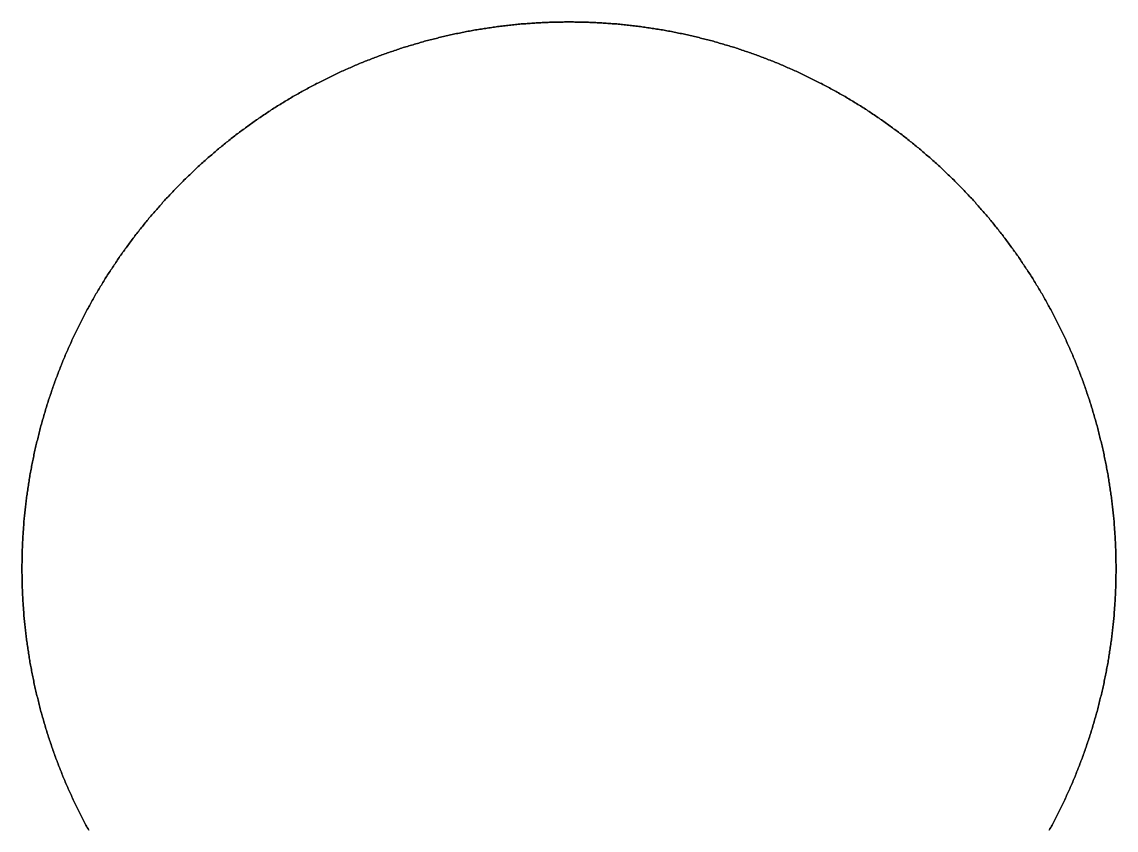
# Model space of a CAD drawing. Header units: millimetres. Extents: x -163 to 163, y 0 to 90.
# Drawn here: x 114.5 to 137.5, y 17 to 34 of the extents above; entities that cross this region are included whole.
import ezdxf

# ---------------------------------------------------------------- set-up
doc = ezdxf.new("R2010")
doc.units = ezdxf.units.MM

msp = doc.modelspace()

# ---------------------------------------------------------------- linework, layer by layer
msp.add_lwpolyline([(137.489, 23.002), (137.487, 23.033), (137.485, 23.064), (137.483, 23.095), (137.481, 23.127), (137.479, 23.158), (137.477, 23.189), (137.475, 23.221), (137.473, 23.252), (137.471, 23.283), (137.469, 23.315), (137.466, 23.346), (137.464, 23.377), (137.462, 23.408), (137.46, 23.44), (137.458, 23.471), (137.456, 23.502), (137.453, 23.533), (137.449, 23.565), (137.446, 23.596), (137.443, 23.627), (137.439, 23.658), (137.436, 23.689), (137.432, 23.72), (137.429, 23.752), (137.426, 23.783), (137.422, 23.814), (137.419, 23.845), (137.415, 23.876), (137.412, 23.908), (137.408, 23.939), (137.405, 23.97), (137.402, 24.001), (137.397, 24.032), (137.392, 24.063), (137.387, 24.094), (137.383, 24.125), (137.378, 24.156), (137.373, 24.187), (137.368, 24.218), (137.363, 24.249), (137.359, 24.28), (137.354, 24.311), (137.349, 24.342), (137.344, 24.373), (137.34, 24.404), (137.335, 24.435), (137.33, 24.466), (137.325, 24.497), (137.319, 24.528), (137.313, 24.558), (137.307, 24.589), (137.301, 24.62), (137.295, 24.651), (137.289, 24.681), (137.282, 24.712), (137.276, 24.743), (137.27, 24.774), (137.264, 24.805), (137.258, 24.835), (137.252, 24.866), (137.246, 24.897), (137.24, 24.928), (137.234, 24.958), (137.227, 24.989), (137.22, 25.02), (137.212, 25.05), (137.205, 25.08), (137.198, 25.111), (137.19, 25.141), (137.183, 25.172), (137.175, 25.202), (137.168, 25.233), (137.16, 25.263), (137.153, 25.294), (137.145, 25.324), (137.138, 25.355), (137.131, 25.385), (137.123, 25.415), (137.116, 25.446), (137.108, 25.476), (137.099, 25.507), (137.091, 25.537), (137.082, 25.567), (137.073, 25.597), (137.064, 25.627), (137.055, 25.657), (137.047, 25.687), (137.038, 25.717), (137.029, 25.747), (137.02, 25.777), (137.012, 25.808), (137.003, 25.838), (136.994, 25.868), (136.985, 25.898), (136.977, 25.928), (136.968, 25.958), (136.958, 25.988), (136.948, 26.018), (136.938, 26.047), (136.927, 26.077), (136.917, 26.107), (136.907, 26.136), (136.897, 26.166), (136.887, 26.196), (136.877, 26.225), (136.867, 26.255), (136.857, 26.285), (136.847, 26.314), (136.837, 26.344), (136.827, 26.374), (136.817, 26.404), (136.806, 26.433), (136.795, 26.462), (136.784, 26.492), (136.772, 26.521), (136.761, 26.55), (136.75, 26.579), (136.738, 26.609), (136.727, 26.638), (136.716, 26.667), (136.704, 26.696), (136.693, 26.725), (136.681, 26.755), (136.67, 26.784), (136.659, 26.813), (136.647, 26.842), (136.636, 26.872), (136.625, 26.901), (136.612, 26.93), (136.599, 26.958), (136.587, 26.987), (136.574, 27.016), (136.561, 27.044), (136.549, 27.073), (136.536, 27.102), (136.524, 27.13), (136.511, 27.159), (136.498, 27.188), (136.486, 27.217), (136.473, 27.245), (136.46, 27.274), (136.448, 27.303), (136.435, 27.331), (136.423, 27.36), (136.409, 27.388), (136.395, 27.416), (136.381, 27.444), (136.367, 27.473), (136.353, 27.501), (136.339, 27.529), (136.325, 27.557), (136.312, 27.585), (136.298, 27.613), (136.284, 27.641), (136.27, 27.669), (136.256, 27.698), (136.242, 27.726), (136.228, 27.754), (136.214, 27.782), (136.201, 27.81), (136.186, 27.838), (136.17, 27.865), (136.155, 27.893), (136.14, 27.92), (136.125, 27.948), (136.11, 27.975), (136.095, 28.003), (136.08, 28.03), (136.065, 28.058), (136.05, 28.085), (136.035, 28.113), (136.02, 28.14), (136.005, 28.168), (135.989, 28.195), (135.974, 28.223), (135.959, 28.25), (135.943, 28.277), (135.927, 28.304), (135.91, 28.33), (135.894, 28.357), (135.878, 28.384), (135.862, 28.411), (135.845, 28.438), (135.829, 28.464), (135.813, 28.491), (135.797, 28.518), (135.78, 28.545), (135.764, 28.572), (135.748, 28.599), (135.732, 28.625), (135.715, 28.652), (135.699, 28.679), (135.682, 28.705), (135.664, 28.731), (135.647, 28.757), (135.629, 28.783), (135.612, 28.809), (135.594, 28.835), (135.577, 28.861), (135.56, 28.888), (135.542, 28.914), (135.525, 28.94), (135.507, 28.966), (135.49, 28.992), (135.473, 29.018), (135.455, 29.044), (135.438, 29.07), (135.42, 29.096), (135.402, 29.121), (135.383, 29.147), (135.365, 29.172), (135.346, 29.197), (135.328, 29.223), (135.309, 29.248), (135.29, 29.273), (135.272, 29.298), (135.253, 29.324), (135.235, 29.349), (135.216, 29.374), (135.198, 29.4), (135.179, 29.425), (135.161, 29.45), (135.142, 29.475), (135.124, 29.501), (135.104, 29.525), (135.084, 29.55), (135.065, 29.574), (135.045, 29.599), (135.025, 29.623), (135.006, 29.647), (134.986, 29.672), (134.967, 29.696), (134.947, 29.721), (134.927, 29.745), (134.908, 29.77), (134.888, 29.794), (134.868, 29.819), (134.849, 29.843), (134.829, 29.868), (134.81, 29.892), (134.789, 29.916), (134.768, 29.939), (134.747, 29.963), (134.727, 29.986), (134.706, 30.01), (134.685, 30.034), (134.665, 30.057), (134.644, 30.081), (134.623, 30.104), (134.603, 30.128), (134.582, 30.151), (134.561, 30.175), (134.541, 30.199), (134.52, 30.222), (134.499, 30.246), (134.479, 30.269), (134.457, 30.292), (134.435, 30.315), (134.414, 30.337), (134.392, 30.36), (134.37, 30.383), (134.349, 30.405), (134.327, 30.428), (134.305, 30.451), (134.284, 30.473), (134.262, 30.496), (134.24, 30.518), (134.218, 30.541), (134.197, 30.564), (134.175, 30.586), (134.153, 30.609), (134.132, 30.632), (134.109, 30.653), (134.086, 30.675), (134.064, 30.697), (134.041, 30.718), (134.018, 30.74), (133.996, 30.762), (133.973, 30.784), (133.951, 30.805), (133.928, 30.827), (133.905, 30.849), (133.883, 30.87), (133.86, 30.892), (133.837, 30.914), (133.815, 30.935), (133.792, 30.957), (133.769, 30.979), (133.746, 30.999), (133.722, 31.02), (133.699, 31.041), (133.675, 31.061), (133.651, 31.082), (133.628, 31.103), (133.604, 31.123), (133.581, 31.144), (133.557, 31.165), (133.534, 31.185), (133.51, 31.206), (133.486, 31.227), (133.463, 31.247), (133.439, 31.268), (133.416, 31.289), (133.392, 31.31), (133.368, 31.329), (133.343, 31.349), (133.319, 31.368), (133.294, 31.388), (133.27, 31.408), (133.245, 31.427), (133.221, 31.447), (133.196, 31.467), (133.172, 31.486), (133.147, 31.506), (133.123, 31.525), (133.099, 31.545), (133.074, 31.565), (133.05, 31.584), (133.025, 31.604), (133.001, 31.624), (132.975, 31.642), (132.95, 31.661), (132.925, 31.679), (132.9, 31.698), (132.874, 31.716), (132.849, 31.735), (132.824, 31.753), (132.798, 31.772), (132.773, 31.79), (132.748, 31.809), (132.723, 31.828), (132.697, 31.846), (132.672, 31.865), (132.647, 31.883), (132.621, 31.902), (132.596, 31.92), (132.57, 31.938), (132.544, 31.955), (132.518, 31.973), (132.492, 31.99), (132.466, 32.007), (132.44, 32.025), (132.414, 32.042), (132.388, 32.06), (132.361, 32.077), (132.335, 32.094), (132.309, 32.112), (132.283, 32.129), (132.257, 32.147), (132.231, 32.164), (132.205, 32.182), (132.179, 32.199), (132.152, 32.215), (132.125, 32.232), (132.099, 32.248), (132.072, 32.264), (132.045, 32.28), (132.018, 32.297), (131.991, 32.313), (131.964, 32.329), (131.938, 32.345), (131.911, 32.362), (131.884, 32.378), (131.857, 32.394), (131.83, 32.41), (131.804, 32.427), (131.777, 32.443), (131.75, 32.459), (131.723, 32.474), (131.695, 32.489), (131.668, 32.505), (131.64, 32.52), (131.613, 32.535), (131.585, 32.55), (131.558, 32.565), (131.53, 32.58), (131.503, 32.595), (131.475, 32.61), (131.448, 32.625), (131.42, 32.64), (131.393, 32.655), (131.365, 32.67), (131.338, 32.686), (131.31, 32.701), (131.282, 32.714), (131.254, 32.728), (131.226, 32.742), (131.198, 32.756), (131.169, 32.77), (131.141, 32.784), (131.113, 32.798), (131.085, 32.812), (131.057, 32.825), (131.029, 32.839), (131.001, 32.853), (130.973, 32.867), (130.944, 32.881), (130.916, 32.895), (130.888, 32.909), (130.86, 32.923), (130.831, 32.935), (130.803, 32.948), (130.774, 32.96), (130.745, 32.973), (130.717, 32.986), (130.688, 32.998), (130.659, 33.011), (130.63, 33.024), (130.602, 33.036), (130.573, 33.049), (130.544, 33.061), (130.516, 33.074), (130.487, 33.087), (130.458, 33.099), (130.43, 33.112), (130.401, 33.125), (130.372, 33.136), (130.342, 33.147), (130.313, 33.159), (130.284, 33.17), (130.255, 33.181), (130.225, 33.193), (130.196, 33.204), (130.167, 33.216), (130.138, 33.227), (130.109, 33.238), (130.079, 33.25), (130.05, 33.261), (130.021, 33.272), (129.992, 33.284), (129.962, 33.295), (129.933, 33.306), (129.904, 33.317), (129.874, 33.327), (129.844, 33.337), (129.814, 33.347), (129.785, 33.357), (129.755, 33.367), (129.725, 33.377), (129.696, 33.387), (129.666, 33.397), (129.636, 33.407), (129.607, 33.417), (129.577, 33.427), (129.547, 33.438), (129.518, 33.448), (129.488, 33.458), (129.458, 33.468), (129.428, 33.477), (129.398, 33.485), (129.368, 33.494), (129.338, 33.503), (129.308, 33.512), (129.277, 33.52), (129.247, 33.529), (129.217, 33.538), (129.187, 33.547), (129.157, 33.555), (129.127, 33.564), (129.097, 33.573), (129.067, 33.582), (129.037, 33.591), (129.007, 33.599), (128.976, 33.608), (128.946, 33.616), (128.915, 33.623), (128.885, 33.631), (128.855, 33.638), (128.824, 33.645), (128.794, 33.653), (128.763, 33.66), (128.733, 33.668), (128.702, 33.675), (128.672, 33.683), (128.641, 33.69), (128.611, 33.698), (128.58, 33.705), (128.55, 33.712), (128.52, 33.72), (128.489, 33.727), (128.458, 33.734), (128.428, 33.74), (128.397, 33.746), (128.366, 33.752), (128.335, 33.758), (128.305, 33.764), (128.274, 33.77), (128.243, 33.776), (128.212, 33.782), (128.181, 33.789), (128.151, 33.795), (128.12, 33.801), (128.089, 33.807), (128.058, 33.813), (128.028, 33.819), (127.997, 33.825), (127.966, 33.83), (127.935, 33.835), (127.904, 33.84), (127.873, 33.844), (127.842, 33.849), (127.811, 33.854), (127.78, 33.859), (127.749, 33.863), (127.718, 33.868), (127.687, 33.873), (127.656, 33.878), (127.625, 33.883), (127.594, 33.887), (127.563, 33.892), (127.532, 33.897), (127.501, 33.902), (127.47, 33.905), (127.439, 33.908), (127.408, 33.912), (127.376, 33.915), (127.345, 33.919), (127.314, 33.922), (127.283, 33.926), (127.252, 33.929), (127.22, 33.932), (127.189, 33.936), (127.158, 33.939), (127.127, 33.943), (127.096, 33.946), (127.065, 33.949), (127.033, 33.953), (127.002, 33.956), (126.971, 33.958), (126.94, 33.96), (126.908, 33.962), (126.877, 33.964), (126.846, 33.966), (126.815, 33.969), (126.783, 33.971), (126.752, 33.973), (126.721, 33.975), (126.689, 33.977), (126.658, 33.979), (126.627, 33.981), (126.595, 33.983), (126.564, 33.985), (126.533, 33.987), (126.502, 33.989), (126.47, 33.99), (126.439, 33.99), (126.408, 33.991), (126.376, 33.992), (126.345, 33.992), (126.314, 33.993), (126.282, 33.994), (126.251, 33.995), (126.219, 33.995), (126.188, 33.996), (126.157, 33.997), (126.125, 33.997), (126.094, 33.998), (126.063, 33.999), (126.031, 33.999), (126, 34), (125.969, 33.999), (125.937, 33.999), (125.906, 33.998), (125.875, 33.997), (125.843, 33.997), (125.812, 33.996), (125.781, 33.995), (125.749, 33.995), (125.718, 33.994), (125.686, 33.993), (125.655, 33.992), (125.624, 33.992), (125.592, 33.991), (125.561, 33.99), (125.53, 33.99), (125.498, 33.989), (125.467, 33.987), (125.436, 33.985), (125.405, 33.983), (125.373, 33.981), (125.342, 33.979), (125.311, 33.977), (125.279, 33.975), (125.248, 33.973), (125.217, 33.971), (125.185, 33.969), (125.154, 33.966), (125.123, 33.964), (125.092, 33.962), (125.06, 33.96), (125.029, 33.958), (124.998, 33.956), (124.967, 33.953), (124.935, 33.949), (124.904, 33.946), (124.873, 33.943), (124.842, 33.939), (124.811, 33.936), (124.78, 33.932), (124.748, 33.929), (124.717, 33.926), (124.686, 33.922), (124.655, 33.919), (124.624, 33.915), (124.592, 33.912), (124.561, 33.908), (124.53, 33.905), (124.499, 33.902), (124.468, 33.897), (124.437, 33.892), (124.406, 33.887), (124.375, 33.883), (124.344, 33.878), (124.313, 33.873), (124.282, 33.868), (124.251, 33.863), (124.22, 33.859), (124.189, 33.854), (124.158, 33.849), (124.127, 33.844), (124.096, 33.84), (124.065, 33.835), (124.034, 33.83), (124.003, 33.825), (123.972, 33.819), (123.942, 33.813), (123.911, 33.807), (123.88, 33.801), (123.849, 33.795), (123.819, 33.789), (123.788, 33.782), (123.757, 33.776), (123.726, 33.77), (123.695, 33.764), (123.665, 33.758), (123.634, 33.752), (123.603, 33.746), (123.572, 33.74), (123.542, 33.734), (123.511, 33.727), (123.48, 33.72), (123.45, 33.712), (123.42, 33.705), (123.389, 33.698), (123.359, 33.69), (123.328, 33.683), (123.298, 33.675), (123.267, 33.668), (123.237, 33.66), (123.206, 33.653), (123.176, 33.645), (123.145, 33.638), (123.115, 33.631), (123.085, 33.623), (123.054, 33.616), (123.024, 33.608), (122.993, 33.599), (122.963, 33.591), (122.933, 33.582), (122.903, 33.573), (122.873, 33.564), (122.843, 33.555), (122.813, 33.547), (122.783, 33.538), (122.753, 33.529), (122.723, 33.52), (122.692, 33.512), (122.662, 33.503), (122.632, 33.494), (122.602, 33.485), (122.572, 33.477), (122.542, 33.468), (122.512, 33.458), (122.482, 33.448), (122.453, 33.438), (122.423, 33.427), (122.393, 33.417), (122.364, 33.407), (122.334, 33.397), (122.304, 33.387), (122.275, 33.377), (122.245, 33.367), (122.215, 33.357), (122.186, 33.347), (122.156, 33.337), (122.126, 33.327), (122.096, 33.317), (122.067, 33.306), (122.038, 33.295), (122.008, 33.284), (121.979, 33.272), (121.95, 33.261), (121.921, 33.25), (121.891, 33.238), (121.862, 33.227), (121.833, 33.216), (121.804, 33.204), (121.775, 33.193), (121.745, 33.181), (121.716, 33.17), (121.687, 33.159), (121.658, 33.147), (121.628, 33.136), (121.599, 33.125), (121.57, 33.112), (121.542, 33.099), (121.513, 33.087), (121.484, 33.074), (121.456, 33.061), (121.427, 33.049), (121.398, 33.036), (121.37, 33.024), (121.341, 33.011), (121.312, 32.998), (121.283, 32.986), (121.255, 32.973), (121.226, 32.96), (121.197, 32.948), (121.169, 32.935), (121.14, 32.923), (121.112, 32.909), (121.084, 32.895), (121.056, 32.881), (121.027, 32.867), (120.999, 32.853), (120.971, 32.839), (120.943, 32.825), (120.915, 32.812), (120.887, 32.798), (120.859, 32.784), (120.831, 32.77), (120.802, 32.756), (120.774, 32.742), (120.746, 32.728), (120.718, 32.714), (120.69, 32.701), (120.662, 32.686), (120.635, 32.67), (120.607, 32.655), (120.58, 32.64), (120.552, 32.625), (120.525, 32.61), (120.497, 32.595), (120.47, 32.58), (120.442, 32.565), (120.415, 32.55), (120.387, 32.535), (120.36, 32.52), (120.332, 32.505), (120.305, 32.489), (120.277, 32.474), (120.25, 32.459), (120.223, 32.443), (120.196, 32.427), (120.17, 32.41), (120.143, 32.394), (120.116, 32.378), (120.089, 32.362), (120.062, 32.345), (120.036, 32.329), (120.009, 32.313), (119.982, 32.297), (119.955, 32.28), (119.928, 32.264), (119.901, 32.248), (119.875, 32.232), (119.848, 32.215), (119.821, 32.199), (119.795, 32.182), (119.769, 32.164), (119.743, 32.147), (119.717, 32.129), (119.691, 32.112), (119.665, 32.094), (119.639, 32.077), (119.612, 32.06), (119.586, 32.042), (119.56, 32.025), (119.534, 32.007), (119.508, 31.99), (119.482, 31.973), (119.456, 31.955), (119.43, 31.938), (119.404, 31.92), (119.379, 31.902), (119.353, 31.883), (119.328, 31.865), (119.303, 31.846), (119.277, 31.828), (119.252, 31.809), (119.227, 31.79), (119.202, 31.772), (119.176, 31.753), (119.151, 31.735), (119.126, 31.716), (119.1, 31.698), (119.075, 31.679), (119.05, 31.661), (119.025, 31.642), (118.999, 31.624), (118.975, 31.604), (118.95, 31.584), (118.926, 31.565), (118.901, 31.545), (118.877, 31.525), (118.853, 31.506), (118.828, 31.486), (118.804, 31.467), (118.779, 31.447), (118.755, 31.427), (118.73, 31.408), (118.706, 31.388), (118.681, 31.368), (118.657, 31.349), (118.632, 31.329), (118.608, 31.31), (118.584, 31.289), (118.561, 31.268), (118.537, 31.247), (118.514, 31.227), (118.49, 31.206), (118.466, 31.185), (118.443, 31.165), (118.419, 31.144), (118.396, 31.123), (118.372, 31.103), (118.349, 31.082), (118.325, 31.061), (118.301, 31.041), (118.278, 31.02), (118.254, 30.999), (118.231, 30.979), (118.208, 30.957), (118.185, 30.935), (118.163, 30.914), (118.14, 30.892), (118.117, 30.87), (118.095, 30.849), (118.072, 30.827), (118.049, 30.805), (118.027, 30.784), (118.004, 30.762), (117.982, 30.74), (117.959, 30.718), (117.936, 30.697), (117.914, 30.675), (117.891, 30.653), (117.868, 30.632), (117.847, 30.609), (117.825, 30.586), (117.803, 30.564), (117.782, 30.541), (117.76, 30.518), (117.738, 30.496), (117.716, 30.473), (117.695, 30.451), (117.673, 30.428), (117.651, 30.405), (117.63, 30.383), (117.608, 30.36), (117.586, 30.337), (117.565, 30.315), (117.543, 30.292), (117.521, 30.269), (117.501, 30.246), (117.48, 30.222), (117.459, 30.199), (117.439, 30.175), (117.418, 30.151), (117.397, 30.128), (117.377, 30.104), (117.356, 30.081), (117.335, 30.057), (117.315, 30.034), (117.294, 30.01), (117.273, 29.986), (117.253, 29.963), (117.232, 29.939), (117.211, 29.916), (117.19, 29.892), (117.171, 29.868), (117.151, 29.843), (117.132, 29.819), (117.112, 29.794), (117.092, 29.77), (117.073, 29.745), (117.053, 29.721), (117.033, 29.696), (117.014, 29.672), (116.994, 29.647), (116.975, 29.623), (116.955, 29.599), (116.935, 29.574), (116.916, 29.55), (116.896, 29.525), (116.876, 29.501), (116.858, 29.475), (116.839, 29.45), (116.821, 29.425), (116.802, 29.4), (116.784, 29.374), (116.765, 29.349), (116.747, 29.324), (116.728, 29.298), (116.71, 29.273), (116.691, 29.248), (116.672, 29.223), (116.654, 29.197), (116.635, 29.172), (116.617, 29.147), (116.598, 29.121), (116.58, 29.096), (116.562, 29.07), (116.545, 29.044), (116.527, 29.018), (116.51, 28.992), (116.493, 28.966), (116.475, 28.94), (116.458, 28.914), (116.44, 28.888), (116.423, 28.861), (116.406, 28.835), (116.388, 28.809), (116.371, 28.783), (116.353, 28.757), (116.336, 28.731), (116.318, 28.705), (116.301, 28.679), (116.285, 28.652), (116.268, 28.625), (116.252, 28.599), (116.236, 28.572), (116.22, 28.545), (116.203, 28.518), (116.187, 28.491), (116.171, 28.464), (116.155, 28.438), (116.138, 28.411), (116.122, 28.384), (116.106, 28.357), (116.09, 28.33), (116.073, 28.304), (116.057, 28.277), (116.041, 28.25), (116.026, 28.223), (116.011, 28.195), (115.995, 28.168), (115.98, 28.14), (115.965, 28.113), (115.95, 28.085), (115.935, 28.058), (115.92, 28.03), (115.905, 28.003), (115.89, 27.975), (115.875, 27.948), (115.86, 27.92), (115.845, 27.893), (115.83, 27.865), (115.814, 27.838), (115.799, 27.81), (115.786, 27.782), (115.772, 27.754), (115.758, 27.726), (115.744, 27.698), (115.73, 27.669), (115.716, 27.641), (115.702, 27.613), (115.688, 27.585), (115.675, 27.557), (115.661, 27.529), (115.647, 27.501), (115.633, 27.473), (115.619, 27.444), (115.605, 27.416), (115.591, 27.388), (115.577, 27.36), (115.565, 27.331), (115.552, 27.303), (115.54, 27.274), (115.527, 27.245), (115.514, 27.217), (115.502, 27.188), (115.489, 27.159), (115.476, 27.13), (115.464, 27.102), (115.451, 27.073), (115.439, 27.044), (115.426, 27.016), (115.413, 26.987), (115.401, 26.958), (115.388, 26.93), (115.375, 26.901), (115.364, 26.872), (115.353, 26.842), (115.341, 26.813), (115.33, 26.784), (115.319, 26.755), (115.307, 26.725), (115.296, 26.696), (115.284, 26.667), (115.273, 26.638), (115.262, 26.609), (115.25, 26.579), (115.239, 26.55), (115.228, 26.521), (115.216, 26.492), (115.205, 26.462), (115.194, 26.433), (115.183, 26.404), (115.173, 26.374), (115.163, 26.344), (115.153, 26.314), (115.143, 26.285), (115.133, 26.255), (115.123, 26.225), (115.113, 26.196), (115.103, 26.166), (115.093, 26.136), (115.083, 26.107), (115.073, 26.077), (115.062, 26.047), (115.052, 26.018), (115.042, 25.988), (115.032, 25.958), (115.023, 25.928), (115.015, 25.898), (115.006, 25.868), (114.997, 25.838), (114.988, 25.808), (114.98, 25.777), (114.971, 25.747), (114.962, 25.717), (114.953, 25.687), (114.945, 25.657), (114.936, 25.627), (114.927, 25.597), (114.918, 25.567), (114.909, 25.537), (114.901, 25.507), (114.892, 25.476), (114.884, 25.446), (114.877, 25.415), (114.869, 25.385), (114.862, 25.355), (114.855, 25.324), (114.847, 25.294), (114.84, 25.263), (114.832, 25.233), (114.825, 25.202), (114.817, 25.172), (114.81, 25.141), (114.802, 25.111), (114.795, 25.08), (114.788, 25.05), (114.78, 25.02), (114.773, 24.989), (114.766, 24.958), (114.76, 24.928), (114.754, 24.897), (114.748, 24.866), (114.742, 24.835), (114.736, 24.805), (114.73, 24.774), (114.724, 24.743), (114.718, 24.712), (114.711, 24.681), (114.705, 24.651), (114.699, 24.62), (114.693, 24.589), (114.687, 24.558), (114.681, 24.528), (114.675, 24.497), (114.67, 24.466), (114.665, 24.435), (114.66, 24.404), (114.656, 24.373), (114.651, 24.342), (114.646, 24.311), (114.641, 24.28), (114.637, 24.249), (114.632, 24.218), (114.627, 24.187), (114.622, 24.156), (114.617, 24.125), (114.613, 24.094), (114.608, 24.063), (114.603, 24.032), (114.598, 24.001), (114.595, 23.97), (114.592, 23.939), (114.588, 23.908), (114.585, 23.876), (114.581, 23.845), (114.578, 23.814), (114.574, 23.783), (114.571, 23.752), (114.568, 23.72), (114.564, 23.689), (114.561, 23.658), (114.557, 23.627), (114.554, 23.596), (114.551, 23.565), (114.547, 23.533), (114.544, 23.502), (114.542, 23.471), (114.54, 23.44), (114.538, 23.408), (114.536, 23.377), (114.534, 23.346), (114.531, 23.315), (114.529, 23.283), (114.527, 23.252), (114.525, 23.221), (114.523, 23.189), (114.521, 23.158), (114.519, 23.127), (114.517, 23.095), (114.515, 23.064), (114.513, 23.033), (114.511, 23.002), (114.51, 22.97), (114.51, 22.939), (114.509, 22.908), (114.508, 22.876), (114.508, 22.845), (114.507, 22.814), (114.506, 22.782), (114.505, 22.751), (114.505, 22.719), (114.504, 22.688), (114.503, 22.657), (114.503, 22.625), (114.502, 22.594), (114.501, 22.563), (114.501, 22.531), (114.5, 22.5), (114.501, 22.531), (114.501, 22.563), (114.502, 22.594), (114.503, 22.625), (114.503, 22.657), (114.504, 22.688), (114.505, 22.719), (114.505, 22.751), (114.506, 22.782), (114.507, 22.814), (114.508, 22.845), (114.508, 22.876), (114.509, 22.908), (114.51, 22.939), (114.51, 22.97), (114.511, 23.002), (114.513, 23.033), (114.515, 23.064), (114.517, 23.095), (114.519, 23.127), (114.521, 23.158), (114.523, 23.189), (114.525, 23.221), (114.527, 23.252), (114.529, 23.283), (114.531, 23.315), (114.534, 23.346), (114.536, 23.377), (114.538, 23.408), (114.54, 23.44), (114.542, 23.471), (114.544, 23.502), (114.547, 23.533), (114.551, 23.565), (114.554, 23.596), (114.557, 23.627), (114.561, 23.658), (114.564, 23.689), (114.568, 23.72), (114.571, 23.752), (114.574, 23.783), (114.578, 23.814), (114.581, 23.845), (114.585, 23.876), (114.588, 23.908), (114.592, 23.939), (114.595, 23.97), (114.598, 24.001), (114.603, 24.032), (114.608, 24.063), (114.613, 24.094), (114.617, 24.125), (114.622, 24.156), (114.627, 24.187), (114.632, 24.218), (114.637, 24.249), (114.641, 24.28), (114.646, 24.311), (114.651, 24.342), (114.656, 24.373), (114.66, 24.404), (114.665, 24.435), (114.67, 24.466), (114.675, 24.497), (114.681, 24.528), (114.687, 24.558), (114.693, 24.589), (114.699, 24.62), (114.705, 24.651), (114.711, 24.681), (114.718, 24.712), (114.724, 24.743), (114.73, 24.774), (114.736, 24.805), (114.742, 24.835), (114.748, 24.866), (114.754, 24.897), (114.76, 24.928), (114.766, 24.958), (114.773, 24.989), (114.78, 25.02), (114.788, 25.05), (114.795, 25.08), (114.802, 25.111), (114.81, 25.141), (114.817, 25.172), (114.825, 25.202), (114.832, 25.233), (114.84, 25.263), (114.847, 25.294), (114.855, 25.324), (114.862, 25.355), (114.869, 25.385), (114.877, 25.415), (114.884, 25.446), (114.892, 25.476), (114.901, 25.507), (114.909, 25.537), (114.918, 25.567), (114.927, 25.597), (114.936, 25.627), (114.945, 25.657), (114.953, 25.687), (114.962, 25.717), (114.971, 25.747), (114.98, 25.777), (114.988, 25.808), (114.997, 25.838), (115.006, 25.868), (115.015, 25.898), (115.023, 25.928), (115.032, 25.958), (115.042, 25.988), (115.052, 26.018), (115.062, 26.047), (115.073, 26.077), (115.083, 26.107), (115.093, 26.136), (115.103, 26.166), (115.113, 26.196), (115.123, 26.225), (115.133, 26.255), (115.143, 26.285), (115.153, 26.314), (115.163, 26.344), (115.173, 26.374), (115.183, 26.404), (115.194, 26.433), (115.205, 26.462), (115.216, 26.492), (115.228, 26.521), (115.239, 26.55), (115.25, 26.579), (115.262, 26.609), (115.273, 26.638), (115.284, 26.667), (115.296, 26.696), (115.307, 26.725), (115.319, 26.755), (115.33, 26.784), (115.341, 26.813), (115.353, 26.842), (115.364, 26.872), (115.375, 26.901), (115.388, 26.93), (115.401, 26.958), (115.413, 26.987), (115.426, 27.016), (115.439, 27.044), (115.451, 27.073), (115.464, 27.102), (115.476, 27.13), (115.489, 27.159), (115.502, 27.188), (115.514, 27.217), (115.527, 27.245), (115.54, 27.274), (115.552, 27.303), (115.565, 27.331), (115.577, 27.36), (115.591, 27.388), (115.605, 27.416), (115.619, 27.444), (115.633, 27.473), (115.647, 27.501), (115.661, 27.529), (115.675, 27.557), (115.688, 27.585), (115.702, 27.613), (115.716, 27.641), (115.73, 27.669), (115.744, 27.698), (115.758, 27.726), (115.772, 27.754), (115.786, 27.782), (115.799, 27.81), (115.814, 27.838), (115.83, 27.865), (115.845, 27.893), (115.86, 27.92), (115.875, 27.948), (115.89, 27.975), (115.905, 28.003), (115.92, 28.03), (115.935, 28.058), (115.95, 28.085), (115.965, 28.113), (115.98, 28.14), (115.995, 28.168), (116.011, 28.195), (116.026, 28.223), (116.041, 28.25), (116.057, 28.277), (116.073, 28.304), (116.09, 28.33), (116.106, 28.357), (116.122, 28.384), (116.138, 28.411), (116.155, 28.438), (116.171, 28.464), (116.187, 28.491), (116.203, 28.518), (116.22, 28.545), (116.236, 28.572), (116.252, 28.599), (116.268, 28.625), (116.285, 28.652), (116.301, 28.679), (116.318, 28.705), (116.336, 28.731), (116.353, 28.757), (116.371, 28.783), (116.388, 28.809), (116.406, 28.835), (116.423, 28.861), (116.44, 28.888), (116.458, 28.914), (116.475, 28.94), (116.493, 28.966), (116.51, 28.992), (116.527, 29.018), (116.545, 29.044), (116.562, 29.07), (116.58, 29.096), (116.598, 29.121), (116.617, 29.147), (116.635, 29.172), (116.654, 29.197), (116.672, 29.223), (116.691, 29.248), (116.71, 29.273), (116.728, 29.298), (116.747, 29.324), (116.765, 29.349), (116.784, 29.374), (116.802, 29.4), (116.821, 29.425), (116.839, 29.45), (116.858, 29.475), (116.876, 29.501), (116.896, 29.525), (116.916, 29.55), (116.935, 29.574), (116.955, 29.599), (116.975, 29.623), (116.994, 29.647), (117.014, 29.672), (117.033, 29.696), (117.053, 29.721), (117.073, 29.745), (117.092, 29.77), (117.112, 29.794), (117.132, 29.819), (117.151, 29.843), (117.171, 29.868), (117.19, 29.892), (117.211, 29.916), (117.232, 29.939), (117.253, 29.963), (117.273, 29.986), (117.294, 30.01), (117.315, 30.034), (117.335, 30.057), (117.356, 30.081), (117.377, 30.104), (117.397, 30.128), (117.418, 30.151), (117.439, 30.175), (117.459, 30.199), (117.48, 30.222), (117.501, 30.246), (117.521, 30.269), (117.543, 30.292), (117.565, 30.315), (117.586, 30.337), (117.608, 30.36), (117.63, 30.383), (117.651, 30.405), (117.673, 30.428), (117.695, 30.451), (117.716, 30.473), (117.738, 30.496), (117.76, 30.518), (117.782, 30.541), (117.803, 30.564), (117.825, 30.586), (117.847, 30.609), (117.868, 30.632), (117.891, 30.653), (117.914, 30.675), (117.936, 30.697), (117.959, 30.718), (117.982, 30.74), (118.004, 30.762), (118.027, 30.784), (118.049, 30.805), (118.072, 30.827), (118.095, 30.849), (118.117, 30.87), (118.14, 30.892), (118.163, 30.914), (118.185, 30.935), (118.208, 30.957), (118.231, 30.979), (118.254, 30.999), (118.278, 31.02), (118.301, 31.041), (118.325, 31.061), (118.349, 31.082), (118.372, 31.103), (118.396, 31.123), (118.419, 31.144), (118.443, 31.165), (118.466, 31.185), (118.49, 31.206), (118.514, 31.227), (118.537, 31.247), (118.561, 31.268), (118.584, 31.289), (118.608, 31.31), (118.632, 31.329), (118.657, 31.349), (118.681, 31.368), (118.706, 31.388), (118.73, 31.408), (118.755, 31.427), (118.779, 31.447), (118.804, 31.467), (118.828, 31.486), (118.853, 31.506), (118.877, 31.525), (118.901, 31.545), (118.926, 31.565), (118.95, 31.584), (118.975, 31.604), (118.999, 31.624), (119.025, 31.642), (119.05, 31.661), (119.075, 31.679), (119.1, 31.698), (119.126, 31.716), (119.151, 31.735), (119.176, 31.753), (119.202, 31.772), (119.227, 31.79), (119.252, 31.809), (119.277, 31.828), (119.303, 31.846), (119.328, 31.865), (119.353, 31.883), (119.379, 31.902), (119.404, 31.92), (119.43, 31.938), (119.456, 31.955), (119.482, 31.973), (119.508, 31.99), (119.534, 32.007), (119.56, 32.025), (119.586, 32.042), (119.612, 32.06), (119.639, 32.077), (119.665, 32.094), (119.691, 32.112), (119.717, 32.129), (119.743, 32.147), (119.769, 32.164), (119.795, 32.182), (119.821, 32.199), (119.848, 32.215), (119.875, 32.232), (119.901, 32.248), (119.928, 32.264), (119.955, 32.28), (119.982, 32.297), (120.009, 32.313), (120.036, 32.329), (120.062, 32.345), (120.089, 32.362), (120.116, 32.378), (120.143, 32.394), (120.17, 32.41), (120.196, 32.427), (120.223, 32.443), (120.25, 32.459), (120.277, 32.474), (120.305, 32.489), (120.332, 32.505), (120.36, 32.52), (120.387, 32.535), (120.415, 32.55), (120.442, 32.565), (120.47, 32.58), (120.497, 32.595), (120.525, 32.61), (120.552, 32.625), (120.58, 32.64), (120.607, 32.655), (120.635, 32.67), (120.662, 32.686), (120.69, 32.701), (120.718, 32.714), (120.746, 32.728), (120.774, 32.742), (120.802, 32.756), (120.831, 32.77), (120.859, 32.784), (120.887, 32.798), (120.915, 32.812), (120.943, 32.825), (120.971, 32.839), (120.999, 32.853), (121.027, 32.867), (121.056, 32.881), (121.084, 32.895), (121.112, 32.909), (121.14, 32.923), (121.169, 32.935), (121.197, 32.948), (121.226, 32.96), (121.255, 32.973), (121.283, 32.986), (121.312, 32.998), (121.341, 33.011), (121.37, 33.024), (121.398, 33.036), (121.427, 33.049), (121.456, 33.061), (121.484, 33.074), (121.513, 33.087), (121.542, 33.099), (121.57, 33.112), (121.599, 33.125), (121.628, 33.136), (121.658, 33.147), (121.687, 33.159), (121.716, 33.17), (121.745, 33.181), (121.775, 33.193), (121.804, 33.204), (121.833, 33.216), (121.862, 33.227), (121.891, 33.238), (121.921, 33.25), (121.95, 33.261), (121.979, 33.272), (122.008, 33.284), (122.038, 33.295), (122.067, 33.306), (122.096, 33.317), (122.126, 33.327), (122.156, 33.337), (122.186, 33.347), (122.215, 33.357), (122.245, 33.367), (122.275, 33.377), (122.304, 33.387), (122.334, 33.397), (122.364, 33.407), (122.393, 33.417), (122.423, 33.427), (122.453, 33.438), (122.482, 33.448), (122.512, 33.458), (122.542, 33.468), (122.572, 33.477), (122.602, 33.485), (122.632, 33.494), (122.662, 33.503), (122.692, 33.512), (122.723, 33.52), (122.753, 33.529), (122.783, 33.538), (122.813, 33.547), (122.843, 33.555), (122.873, 33.564), (122.903, 33.573), (122.933, 33.582), (122.963, 33.591), (122.993, 33.599), (123.024, 33.608), (123.054, 33.616), (123.085, 33.623), (123.115, 33.631), (123.145, 33.638), (123.176, 33.645), (123.206, 33.653), (123.237, 33.66), (123.267, 33.668), (123.298, 33.675), (123.328, 33.683), (123.359, 33.69), (123.389, 33.698), (123.42, 33.705), (123.45, 33.712), (123.48, 33.72), (123.511, 33.727), (123.542, 33.734), (123.572, 33.74), (123.603, 33.746), (123.634, 33.752), (123.665, 33.758), (123.695, 33.764), (123.726, 33.77), (123.757, 33.776), (123.788, 33.782), (123.819, 33.789), (123.849, 33.795), (123.88, 33.801), (123.911, 33.807), (123.942, 33.813), (123.972, 33.819), (124.003, 33.825), (124.034, 33.83), (124.065, 33.835), (124.096, 33.84), (124.127, 33.844), (124.158, 33.849), (124.189, 33.854), (124.22, 33.859), (124.251, 33.863), (124.282, 33.868), (124.313, 33.873), (124.344, 33.878), (124.375, 33.883), (124.406, 33.887), (124.437, 33.892), (124.468, 33.897), (124.499, 33.902), (124.53, 33.905), (124.561, 33.908), (124.592, 33.912), (124.624, 33.915), (124.655, 33.919), (124.686, 33.922), (124.717, 33.926), (124.748, 33.929), (124.78, 33.932), (124.811, 33.936), (124.842, 33.939), (124.873, 33.943), (124.904, 33.946), (124.935, 33.949), (124.967, 33.953), (124.998, 33.956), (125.029, 33.958), (125.06, 33.96), (125.092, 33.962), (125.123, 33.964), (125.154, 33.966), (125.185, 33.969), (125.217, 33.971), (125.248, 33.973), (125.279, 33.975), (125.311, 33.977), (125.342, 33.979), (125.373, 33.981), (125.405, 33.983), (125.436, 33.985), (125.467, 33.987), (125.498, 33.989), (125.53, 33.99), (125.561, 33.99), (125.592, 33.991), (125.624, 33.992), (125.655, 33.992), (125.686, 33.993), (125.718, 33.994), (125.749, 33.995), (125.781, 33.995), (125.812, 33.996), (125.843, 33.997), (125.875, 33.997), (125.906, 33.998), (125.937, 33.999), (125.969, 33.999), (126, 34), (126.031, 33.999), (126.063, 33.999), (126.094, 33.998), (126.125, 33.997), (126.157, 33.997), (126.188, 33.996), (126.219, 33.995), (126.251, 33.995), (126.282, 33.994), (126.314, 33.993), (126.345, 33.992), (126.376, 33.992), (126.408, 33.991), (126.439, 33.99), (126.47, 33.99), (126.502, 33.989), (126.533, 33.987), (126.564, 33.985), (126.595, 33.983), (126.627, 33.981), (126.658, 33.979), (126.689, 33.977), (126.721, 33.975), (126.752, 33.973), (126.783, 33.971), (126.815, 33.969), (126.846, 33.966), (126.877, 33.964), (126.908, 33.962), (126.94, 33.96), (126.971, 33.958), (127.002, 33.956), (127.033, 33.953), (127.065, 33.949), (127.096, 33.946), (127.127, 33.943), (127.158, 33.939), (127.189, 33.936), (127.22, 33.932), (127.252, 33.929), (127.283, 33.926), (127.314, 33.922), (127.345, 33.919), (127.376, 33.915), (127.408, 33.912), (127.439, 33.908), (127.47, 33.905), (127.501, 33.902), (127.532, 33.897), (127.563, 33.892), (127.594, 33.887), (127.625, 33.883), (127.656, 33.878), (127.687, 33.873), (127.718, 33.868), (127.749, 33.863), (127.78, 33.859), (127.811, 33.854), (127.842, 33.849), (127.873, 33.844), (127.904, 33.84), (127.935, 33.835), (127.966, 33.83), (127.997, 33.825), (128.028, 33.819), (128.058, 33.813), (128.089, 33.807), (128.12, 33.801), (128.151, 33.795), (128.181, 33.789), (128.212, 33.782), (128.243, 33.776), (128.274, 33.77), (128.305, 33.764), (128.335, 33.758), (128.366, 33.752), (128.397, 33.746), (128.428, 33.74), (128.458, 33.734), (128.489, 33.727), (128.52, 33.72), (128.55, 33.712), (128.58, 33.705), (128.611, 33.698), (128.641, 33.69), (128.672, 33.683), (128.702, 33.675), (128.733, 33.668), (128.763, 33.66), (128.794, 33.653), (128.824, 33.645), (128.855, 33.638), (128.885, 33.631), (128.915, 33.623), (128.946, 33.616), (128.976, 33.608), (129.007, 33.599), (129.037, 33.591), (129.067, 33.582), (129.097, 33.573), (129.127, 33.564), (129.157, 33.555), (129.187, 33.547), (129.217, 33.538), (129.247, 33.529), (129.277, 33.52), (129.308, 33.512), (129.338, 33.503), (129.368, 33.494), (129.398, 33.485), (129.428, 33.477), (129.458, 33.468), (129.488, 33.458), (129.518, 33.448), (129.547, 33.438), (129.577, 33.427), (129.607, 33.417), (129.636, 33.407), (129.666, 33.397), (129.696, 33.387), (129.725, 33.377), (129.755, 33.367), (129.785, 33.357), (129.814, 33.347), (129.844, 33.337), (129.874, 33.327), (129.904, 33.317), (129.933, 33.306), (129.962, 33.295), (129.992, 33.284), (130.021, 33.272), (130.05, 33.261), (130.079, 33.25), (130.109, 33.238), (130.138, 33.227), (130.167, 33.216), (130.196, 33.204), (130.225, 33.193), (130.255, 33.181), (130.284, 33.17), (130.313, 33.159), (130.342, 33.147), (130.372, 33.136), (130.401, 33.125), (130.43, 33.112), (130.458, 33.099), (130.487, 33.087), (130.516, 33.074), (130.544, 33.061), (130.573, 33.049), (130.602, 33.036), (130.63, 33.024), (130.659, 33.011), (130.688, 32.998), (130.717, 32.986), (130.745, 32.973), (130.774, 32.96), (130.803, 32.948), (130.831, 32.935), (130.86, 32.923), (130.888, 32.909), (130.916, 32.895), (130.944, 32.881), (130.973, 32.867), (131.001, 32.853), (131.029, 32.839), (131.057, 32.825), (131.085, 32.812), (131.113, 32.798), (131.141, 32.784), (131.169, 32.77), (131.198, 32.756), (131.226, 32.742), (131.254, 32.728), (131.282, 32.714), (131.31, 32.701), (131.338, 32.686), (131.365, 32.67), (131.393, 32.655), (131.42, 32.64), (131.448, 32.625), (131.475, 32.61), (131.503, 32.595), (131.53, 32.58), (131.558, 32.565), (131.585, 32.55), (131.613, 32.535), (131.64, 32.52), (131.668, 32.505), (131.695, 32.489), (131.723, 32.474), (131.75, 32.459), (131.777, 32.443), (131.804, 32.427), (131.83, 32.41), (131.857, 32.394), (131.884, 32.378), (131.911, 32.362), (131.938, 32.345), (131.964, 32.329), (131.991, 32.313), (132.018, 32.297), (132.045, 32.28), (132.072, 32.264), (132.099, 32.248), (132.125, 32.232), (132.152, 32.215), (132.179, 32.199), (132.205, 32.182), (132.231, 32.164), (132.257, 32.147), (132.283, 32.129), (132.309, 32.112), (132.335, 32.094), (132.361, 32.077), (132.388, 32.06), (132.414, 32.042), (132.44, 32.025), (132.466, 32.007), (132.492, 31.99), (132.518, 31.973), (132.544, 31.955), (132.57, 31.938), (132.596, 31.92), (132.621, 31.902), (132.647, 31.883), (132.672, 31.865), (132.697, 31.846), (132.723, 31.828), (132.748, 31.809), (132.773, 31.79), (132.798, 31.772), (132.824, 31.753), (132.849, 31.735), (132.874, 31.716), (132.9, 31.698), (132.925, 31.679), (132.95, 31.661), (132.975, 31.642), (133.001, 31.624), (133.025, 31.604), (133.05, 31.584), (133.074, 31.565), (133.099, 31.545), (133.123, 31.525), (133.147, 31.506), (133.172, 31.486), (133.196, 31.467), (133.221, 31.447), (133.245, 31.427), (133.27, 31.408), (133.294, 31.388), (133.319, 31.368), (133.343, 31.349), (133.368, 31.329), (133.392, 31.31), (133.416, 31.289), (133.439, 31.268), (133.463, 31.247), (133.486, 31.227), (133.51, 31.206), (133.534, 31.185), (133.557, 31.165), (133.581, 31.144), (133.604, 31.123), (133.628, 31.103), (133.651, 31.082), (133.675, 31.061), (133.699, 31.041), (133.722, 31.02), (133.746, 30.999), (133.769, 30.979), (133.792, 30.957), (133.815, 30.935), (133.837, 30.914), (133.86, 30.892), (133.883, 30.87), (133.905, 30.849), (133.928, 30.827), (133.951, 30.805), (133.973, 30.784), (133.996, 30.762), (134.018, 30.74), (134.041, 30.718), (134.064, 30.697), (134.086, 30.675), (134.109, 30.653), (134.132, 30.632), (134.153, 30.609), (134.175, 30.586), (134.197, 30.564), (134.218, 30.541), (134.24, 30.518), (134.262, 30.496), (134.284, 30.473), (134.305, 30.451), (134.327, 30.428), (134.349, 30.405), (134.37, 30.383), (134.392, 30.36), (134.414, 30.337), (134.435, 30.315), (134.457, 30.292), (134.479, 30.269), (134.499, 30.246), (134.52, 30.222), (134.541, 30.199), (134.561, 30.175), (134.582, 30.151), (134.603, 30.128), (134.623, 30.104), (134.644, 30.081), (134.665, 30.057), (134.685, 30.034), (134.706, 30.01), (134.727, 29.986), (134.747, 29.963), (134.768, 29.939), (134.789, 29.916), (134.81, 29.892), (134.829, 29.868), (134.849, 29.843), (134.868, 29.819), (134.888, 29.794), (134.908, 29.77), (134.927, 29.745), (134.947, 29.721), (134.967, 29.696), (134.986, 29.672), (135.006, 29.647), (135.025, 29.623), (135.045, 29.599), (135.065, 29.574), (135.084, 29.55), (135.104, 29.525), (135.124, 29.501), (135.142, 29.475), (135.161, 29.45), (135.179, 29.425), (135.198, 29.4), (135.216, 29.374), (135.235, 29.349), (135.253, 29.324), (135.272, 29.298), (135.29, 29.273), (135.309, 29.248), (135.328, 29.223), (135.346, 29.197), (135.365, 29.172), (135.383, 29.147), (135.402, 29.121), (135.42, 29.096), (135.438, 29.07), (135.455, 29.044), (135.473, 29.018), (135.49, 28.992), (135.507, 28.966), (135.525, 28.94), (135.542, 28.914), (135.56, 28.888), (135.577, 28.861), (135.594, 28.835), (135.612, 28.809), (135.629, 28.783), (135.647, 28.757), (135.664, 28.731), (135.682, 28.705), (135.699, 28.679), (135.715, 28.652), (135.732, 28.625), (135.748, 28.599), (135.764, 28.572), (135.78, 28.545), (135.797, 28.518), (135.813, 28.491), (135.829, 28.464), (135.845, 28.438), (135.862, 28.411), (135.878, 28.384), (135.894, 28.357), (135.91, 28.33), (135.927, 28.304), (135.943, 28.277), (135.959, 28.25), (135.974, 28.223), (135.989, 28.195), (136.005, 28.168), (136.02, 28.14), (136.035, 28.113), (136.05, 28.085), (136.065, 28.058), (136.08, 28.03), (136.095, 28.003), (136.11, 27.975), (136.125, 27.948), (136.14, 27.92), (136.155, 27.893), (136.17, 27.865), (136.186, 27.838), (136.201, 27.81), (136.214, 27.782), (136.228, 27.754), (136.242, 27.726), (136.256, 27.698), (136.27, 27.669), (136.284, 27.641), (136.298, 27.613), (136.312, 27.585), (136.325, 27.557), (136.339, 27.529), (136.353, 27.501), (136.367, 27.473), (136.381, 27.444), (136.395, 27.416), (136.409, 27.388), (136.423, 27.36), (136.435, 27.331), (136.448, 27.303), (136.46, 27.274), (136.473, 27.245), (136.486, 27.217), (136.498, 27.188), (136.511, 27.159), (136.524, 27.13), (136.536, 27.102), (136.549, 27.073), (136.561, 27.044), (136.574, 27.016), (136.587, 26.987), (136.599, 26.958), (136.612, 26.93), (136.625, 26.901), (136.636, 26.872), (136.647, 26.842), (136.659, 26.813), (136.67, 26.784), (136.681, 26.755), (136.693, 26.725), (136.704, 26.696), (136.716, 26.667), (136.727, 26.638), (136.738, 26.609), (136.75, 26.579), (136.761, 26.55), (136.772, 26.521), (136.784, 26.492), (136.795, 26.462), (136.806, 26.433), (136.817, 26.404), (136.827, 26.374), (136.837, 26.344), (136.847, 26.314), (136.857, 26.285), (136.867, 26.255), (136.877, 26.225), (136.887, 26.196), (136.897, 26.166), (136.907, 26.136), (136.917, 26.107), (136.927, 26.077), (136.938, 26.047), (136.948, 26.018), (136.958, 25.988), (136.968, 25.958), (136.977, 25.928), (136.985, 25.898), (136.994, 25.868), (137.003, 25.838), (137.012, 25.808), (137.02, 25.777), (137.029, 25.747), (137.038, 25.717), (137.047, 25.687), (137.055, 25.657), (137.064, 25.627), (137.073, 25.597), (137.082, 25.567), (137.091, 25.537), (137.099, 25.507), (137.108, 25.476), (137.116, 25.446), (137.123, 25.415), (137.131, 25.385), (137.138, 25.355), (137.145, 25.324), (137.153, 25.294), (137.16, 25.263), (137.168, 25.233), (137.175, 25.202), (137.183, 25.172), (137.19, 25.141), (137.198, 25.111), (137.205, 25.08), (137.212, 25.05), (137.22, 25.02), (137.227, 24.989), (137.234, 24.958), (137.24, 24.928), (137.246, 24.897), (137.252, 24.866), (137.258, 24.835), (137.264, 24.805), (137.27, 24.774), (137.276, 24.743), (137.282, 24.712), (137.289, 24.681), (137.295, 24.651), (137.301, 24.62), (137.307, 24.589), (137.313, 24.558), (137.319, 24.528), (137.325, 24.497), (137.33, 24.466), (137.335, 24.435), (137.34, 24.404), (137.344, 24.373), (137.349, 24.342), (137.354, 24.311), (137.359, 24.28), (137.363, 24.249), (137.368, 24.218), (137.373, 24.187), (137.378, 24.156), (137.383, 24.125), (137.387, 24.094), (137.392, 24.063), (137.397, 24.032), (137.402, 24.001), (137.405, 23.97), (137.408, 23.939), (137.412, 23.908), (137.415, 23.876), (137.419, 23.845), (137.422, 23.814), (137.426, 23.783), (137.429, 23.752), (137.432, 23.72), (137.436, 23.689), (137.439, 23.658), (137.443, 23.627), (137.446, 23.596), (137.449, 23.565), (137.453, 23.533), (137.456, 23.502), (137.458, 23.471), (137.46, 23.44), (137.462, 23.408), (137.464, 23.377), (137.466, 23.346), (137.469, 23.315), (137.471, 23.283), (137.473, 23.252), (137.475, 23.221), (137.477, 23.189), (137.479, 23.158), (137.481, 23.127), (137.483, 23.095), (137.485, 23.064), (137.487, 23.033), (137.489, 23.002), (137.49, 22.97), (137.49, 22.939), (137.491, 22.908), (137.492, 22.876), (137.492, 22.845), (137.493, 22.814), (137.494, 22.782), (137.495, 22.751), (137.495, 22.719), (137.496, 22.688), (137.497, 22.657), (137.497, 22.625), (137.498, 22.594), (137.499, 22.563), (137.499, 22.531), (137.5, 22.5), (137.499, 22.531), (137.499, 22.563), (137.498, 22.594), (137.497, 22.625), (137.497, 22.657), (137.496, 22.688), (137.495, 22.719), (137.495, 22.751), (137.494, 22.782), (137.493, 22.814), (137.492, 22.845), (137.492, 22.876), (137.491, 22.908), (137.49, 22.939), (137.49, 22.97)], close=True)
for points in [[(115.905, 16.997), (115.89, 17.025), (115.875, 17.052), (115.86, 17.08), (115.845, 17.107), (115.83, 17.135), (115.814, 17.162), (115.799, 17.19), (115.786, 17.218), (115.772, 17.246), (115.758, 17.274), (115.744, 17.302), (115.73, 17.331), (115.716, 17.359), (115.702, 17.387), (115.688, 17.415), (115.675, 17.443), (115.661, 17.471), (115.647, 17.499), (115.633, 17.527), (115.619, 17.556), (115.605, 17.584), (115.591, 17.612), (115.577, 17.64), (115.565, 17.669), (115.552, 17.697), (115.54, 17.726), (115.527, 17.755), (115.514, 17.783), (115.502, 17.812), (115.489, 17.841), (115.476, 17.87), (115.464, 17.898), (115.451, 17.927), (115.439, 17.956), (115.426, 17.984), (115.413, 18.013), (115.401, 18.042), (115.388, 18.07), (115.375, 18.099), (115.364, 18.128), (115.353, 18.158), (115.341, 18.187), (115.33, 18.216), (115.319, 18.245), (115.307, 18.275), (115.296, 18.304), (115.284, 18.333), (115.273, 18.362), (115.262, 18.391), (115.25, 18.421), (115.239, 18.45), (115.228, 18.479), (115.216, 18.508), (115.205, 18.538), (115.194, 18.567), (115.183, 18.596), (115.173, 18.626), (115.163, 18.656), (115.153, 18.686), (115.143, 18.715), (115.133, 18.745), (115.123, 18.775), (115.113, 18.804), (115.103, 18.834), (115.093, 18.864), (115.083, 18.893), (115.073, 18.923), (115.062, 18.953), (115.052, 18.982), (115.042, 19.012), (115.032, 19.042), (115.023, 19.072), (115.015, 19.102), (115.006, 19.132), (114.997, 19.162), (114.988, 19.192), (114.98, 19.223), (114.971, 19.253), (114.962, 19.283), (114.953, 19.313), (114.945, 19.343), (114.936, 19.373), (114.927, 19.403), (114.918, 19.433), (114.909, 19.463), (114.901, 19.493), (114.892, 19.524), (114.884, 19.554), (114.877, 19.585), (114.869, 19.615), (114.862, 19.645), (114.855, 19.676), (114.847, 19.706), (114.84, 19.737), (114.832, 19.767), (114.825, 19.798), (114.817, 19.828), (114.81, 19.859), (114.802, 19.889), (114.795, 19.92), (114.788, 19.95), (114.78, 19.98), (114.773, 20.011), (114.766, 20.042), (114.76, 20.072), (114.754, 20.103), (114.748, 20.134), (114.742, 20.165), (114.736, 20.195), (114.73, 20.226), (114.724, 20.257), (114.718, 20.288), (114.711, 20.319), (114.705, 20.349), (114.699, 20.38), (114.693, 20.411), (114.687, 20.442), (114.681, 20.472), (114.675, 20.503), (114.67, 20.534), (114.665, 20.565), (114.66, 20.596), (114.656, 20.627), (114.651, 20.658), (114.646, 20.689), (114.641, 20.72), (114.637, 20.751), (114.632, 20.782), (114.627, 20.813), (114.622, 20.844), (114.617, 20.875), (114.613, 20.906), (114.608, 20.937), (114.603, 20.968), (114.598, 20.999), (114.595, 21.03), (114.592, 21.061), (114.588, 21.092), (114.585, 21.124), (114.581, 21.155), (114.578, 21.186), (114.574, 21.217), (114.571, 21.248), (114.568, 21.28), (114.564, 21.311), (114.561, 21.342), (114.557, 21.373), (114.554, 21.404), (114.551, 21.435), (114.547, 21.467), (114.544, 21.498), (114.542, 21.529), (114.54, 21.56), (114.538, 21.592), (114.536, 21.623), (114.534, 21.654), (114.531, 21.685), (114.529, 21.717), (114.527, 21.748), (114.525, 21.779), (114.523, 21.811), (114.521, 21.842), (114.519, 21.873), (114.517, 21.905), (114.515, 21.936), (114.513, 21.967), (114.511, 21.998), (114.51, 22.03), (114.51, 22.061), (114.509, 22.092), (114.508, 22.124), (114.508, 22.155), (114.507, 22.186), (114.506, 22.218), (114.505, 22.249), (114.505, 22.281), (114.504, 22.312), (114.503, 22.343), (114.503, 22.375), (114.502, 22.406), (114.501, 22.437), (114.501, 22.469), (114.5, 22.5), (114.501, 22.469), (114.501, 22.437), (114.502, 22.406), (114.503, 22.375), (114.503, 22.343), (114.504, 22.312), (114.505, 22.281), (114.505, 22.249), (114.506, 22.218), (114.507, 22.186), (114.508, 22.155), (114.508, 22.124), (114.509, 22.092), (114.51, 22.061), (114.51, 22.03), (114.511, 21.998), (114.513, 21.967), (114.515, 21.936), (114.517, 21.905), (114.519, 21.873), (114.521, 21.842), (114.523, 21.811), (114.525, 21.779), (114.527, 21.748), (114.529, 21.717), (114.531, 21.685), (114.534, 21.654), (114.536, 21.623), (114.538, 21.592), (114.54, 21.56), (114.542, 21.529), (114.544, 21.498), (114.547, 21.467), (114.551, 21.435), (114.554, 21.404), (114.557, 21.373), (114.561, 21.342), (114.564, 21.311), (114.568, 21.28), (114.571, 21.248), (114.574, 21.217), (114.578, 21.186), (114.581, 21.155), (114.585, 21.124), (114.588, 21.092), (114.592, 21.061), (114.595, 21.03), (114.598, 20.999), (114.603, 20.968), (114.608, 20.937), (114.613, 20.906), (114.617, 20.875), (114.622, 20.844), (114.627, 20.813), (114.632, 20.782), (114.637, 20.751), (114.641, 20.72), (114.646, 20.689), (114.651, 20.658), (114.656, 20.627), (114.66, 20.596), (114.665, 20.565), (114.67, 20.534), (114.675, 20.503), (114.681, 20.472), (114.687, 20.442), (114.693, 20.411), (114.699, 20.38), (114.705, 20.349), (114.711, 20.319), (114.718, 20.288), (114.724, 20.257), (114.73, 20.226), (114.736, 20.195), (114.742, 20.165), (114.748, 20.134), (114.754, 20.103), (114.76, 20.072), (114.766, 20.042), (114.773, 20.011), (114.78, 19.98), (114.788, 19.95), (114.795, 19.92), (114.802, 19.889), (114.81, 19.859), (114.817, 19.828), (114.825, 19.798), (114.832, 19.767), (114.84, 19.737), (114.847, 19.706), (114.855, 19.676), (114.862, 19.645), (114.869, 19.615), (114.877, 19.585), (114.884, 19.554), (114.892, 19.524), (114.901, 19.493), (114.909, 19.463), (114.918, 19.433), (114.927, 19.403), (114.936, 19.373), (114.945, 19.343), (114.953, 19.313), (114.962, 19.283), (114.971, 19.253), (114.98, 19.223), (114.988, 19.192), (114.997, 19.162), (115.006, 19.132), (115.015, 19.102), (115.023, 19.072), (115.032, 19.042), (115.042, 19.012), (115.052, 18.982), (115.062, 18.953), (115.073, 18.923), (115.083, 18.893), (115.093, 18.864), (115.103, 18.834), (115.113, 18.804), (115.123, 18.775), (115.133, 18.745), (115.143, 18.715), (115.153, 18.686), (115.163, 18.656), (115.173, 18.626), (115.183, 18.596), (115.194, 18.567), (115.205, 18.538), (115.216, 18.508), (115.228, 18.479), (115.239, 18.45), (115.25, 18.421), (115.262, 18.391), (115.273, 18.362), (115.284, 18.333), (115.296, 18.304), (115.307, 18.275), (115.319, 18.245), (115.33, 18.216), (115.341, 18.187), (115.353, 18.158), (115.364, 18.128), (115.375, 18.099), (115.388, 18.07), (115.401, 18.042), (115.413, 18.013), (115.426, 17.984), (115.439, 17.956), (115.451, 17.927), (115.464, 17.898), (115.476, 17.87), (115.489, 17.841), (115.502, 17.812), (115.514, 17.783), (115.527, 17.755), (115.54, 17.726), (115.552, 17.697), (115.565, 17.669), (115.577, 17.64), (115.591, 17.612), (115.605, 17.584), (115.619, 17.556), (115.633, 17.527), (115.647, 17.499), (115.661, 17.471), (115.675, 17.443), (115.688, 17.415), (115.702, 17.387), (115.716, 17.359), (115.73, 17.331), (115.744, 17.302), (115.758, 17.274), (115.772, 17.246), (115.786, 17.218), (115.799, 17.19), (115.814, 17.162), (115.83, 17.135), (115.845, 17.107), (115.86, 17.08), (115.875, 17.052), (115.89, 17.025), (115.905, 16.997)], [(136.095, 16.997), (136.11, 17.025), (136.125, 17.052), (136.14, 17.08), (136.155, 17.107), (136.17, 17.135), (136.186, 17.162), (136.201, 17.19), (136.214, 17.218), (136.228, 17.246), (136.242, 17.274), (136.256, 17.302), (136.27, 17.331), (136.284, 17.359), (136.298, 17.387), (136.312, 17.415), (136.325, 17.443), (136.339, 17.471), (136.353, 17.499), (136.367, 17.527), (136.381, 17.556), (136.395, 17.584), (136.409, 17.612), (136.423, 17.64), (136.435, 17.669), (136.448, 17.697), (136.46, 17.726), (136.473, 17.755), (136.486, 17.783), (136.498, 17.812), (136.511, 17.841), (136.524, 17.87), (136.536, 17.898), (136.549, 17.927), (136.561, 17.956), (136.574, 17.984), (136.587, 18.013), (136.599, 18.042), (136.612, 18.07), (136.625, 18.099), (136.636, 18.128), (136.647, 18.158), (136.659, 18.187), (136.67, 18.216), (136.681, 18.245), (136.693, 18.275), (136.704, 18.304), (136.716, 18.333), (136.727, 18.362), (136.738, 18.391), (136.75, 18.421), (136.761, 18.45), (136.772, 18.479), (136.784, 18.508), (136.795, 18.538), (136.806, 18.567), (136.817, 18.596), (136.827, 18.626), (136.837, 18.656), (136.847, 18.686), (136.857, 18.715), (136.867, 18.745), (136.877, 18.775), (136.887, 18.804), (136.897, 18.834), (136.907, 18.864), (136.917, 18.893), (136.927, 18.923), (136.938, 18.953), (136.948, 18.982), (136.958, 19.012), (136.968, 19.042), (136.977, 19.072), (136.985, 19.102), (136.994, 19.132), (137.003, 19.162), (137.012, 19.192), (137.02, 19.223), (137.029, 19.253), (137.038, 19.283), (137.047, 19.313), (137.055, 19.343), (137.064, 19.373), (137.073, 19.403), (137.082, 19.433), (137.091, 19.463), (137.099, 19.493), (137.108, 19.524), (137.116, 19.554), (137.123, 19.585), (137.131, 19.615), (137.138, 19.645), (137.145, 19.676), (137.153, 19.706), (137.16, 19.737), (137.168, 19.767), (137.175, 19.798), (137.183, 19.828), (137.19, 19.859), (137.198, 19.889), (137.205, 19.92), (137.212, 19.95), (137.22, 19.98), (137.227, 20.011), (137.234, 20.042), (137.24, 20.072), (137.246, 20.103), (137.252, 20.134), (137.258, 20.165), (137.264, 20.195), (137.27, 20.226), (137.276, 20.257), (137.282, 20.288), (137.289, 20.319), (137.295, 20.349), (137.301, 20.38), (137.307, 20.411), (137.313, 20.442), (137.319, 20.472), (137.325, 20.503), (137.33, 20.534), (137.335, 20.565), (137.34, 20.596), (137.344, 20.627), (137.349, 20.658), (137.354, 20.689), (137.359, 20.72), (137.363, 20.751), (137.368, 20.782), (137.373, 20.813), (137.378, 20.844), (137.383, 20.875), (137.387, 20.906), (137.392, 20.937), (137.397, 20.968), (137.402, 20.999), (137.405, 21.03), (137.408, 21.061), (137.412, 21.092), (137.415, 21.124), (137.419, 21.155), (137.422, 21.186), (137.426, 21.217), (137.429, 21.248), (137.432, 21.28), (137.436, 21.311), (137.439, 21.342), (137.443, 21.373), (137.446, 21.404), (137.449, 21.435), (137.453, 21.467), (137.456, 21.498), (137.458, 21.529), (137.46, 21.56), (137.462, 21.592), (137.464, 21.623), (137.466, 21.654), (137.469, 21.685), (137.471, 21.717), (137.473, 21.748), (137.475, 21.779), (137.477, 21.811), (137.479, 21.842), (137.481, 21.873), (137.483, 21.905), (137.485, 21.936), (137.487, 21.967), (137.489, 21.998), (137.49, 22.03), (137.49, 22.061), (137.491, 22.092), (137.492, 22.124), (137.492, 22.155), (137.493, 22.186), (137.494, 22.218), (137.495, 22.249), (137.495, 22.281), (137.496, 22.312), (137.497, 22.343), (137.497, 22.375), (137.498, 22.406), (137.499, 22.437), (137.499, 22.469), (137.5, 22.5), (137.499, 22.469), (137.499, 22.437), (137.498, 22.406), (137.497, 22.375), (137.497, 22.343), (137.496, 22.312), (137.495, 22.281), (137.495, 22.249), (137.494, 22.218), (137.493, 22.186), (137.492, 22.155), (137.492, 22.124), (137.491, 22.092), (137.49, 22.061), (137.49, 22.03), (137.489, 21.998), (137.487, 21.967), (137.485, 21.936), (137.483, 21.905), (137.481, 21.873), (137.479, 21.842), (137.477, 21.811), (137.475, 21.779), (137.473, 21.748), (137.471, 21.717), (137.469, 21.685), (137.466, 21.654), (137.464, 21.623), (137.462, 21.592), (137.46, 21.56), (137.458, 21.529), (137.456, 21.498), (137.453, 21.467), (137.449, 21.435), (137.446, 21.404), (137.443, 21.373), (137.439, 21.342), (137.436, 21.311), (137.432, 21.28), (137.429, 21.248), (137.426, 21.217), (137.422, 21.186), (137.419, 21.155), (137.415, 21.124), (137.412, 21.092), (137.408, 21.061), (137.405, 21.03), (137.402, 20.999), (137.397, 20.968), (137.392, 20.937), (137.387, 20.906), (137.383, 20.875), (137.378, 20.844), (137.373, 20.813), (137.368, 20.782), (137.363, 20.751), (137.359, 20.72), (137.354, 20.689), (137.349, 20.658), (137.344, 20.627), (137.34, 20.596), (137.335, 20.565), (137.33, 20.534), (137.325, 20.503), (137.319, 20.472), (137.313, 20.442), (137.307, 20.411), (137.301, 20.38), (137.295, 20.349), (137.289, 20.319), (137.282, 20.288), (137.276, 20.257), (137.27, 20.226), (137.264, 20.195), (137.258, 20.165), (137.252, 20.134), (137.246, 20.103), (137.24, 20.072), (137.234, 20.042), (137.227, 20.011), (137.22, 19.98), (137.212, 19.95), (137.205, 19.92), (137.198, 19.889), (137.19, 19.859), (137.183, 19.828), (137.175, 19.798), (137.168, 19.767), (137.16, 19.737), (137.153, 19.706), (137.145, 19.676), (137.138, 19.645), (137.131, 19.615), (137.123, 19.585), (137.116, 19.554), (137.108, 19.524), (137.099, 19.493), (137.091, 19.463), (137.082, 19.433), (137.073, 19.403), (137.064, 19.373), (137.055, 19.343), (137.047, 19.313), (137.038, 19.283), (137.029, 19.253), (137.02, 19.223), (137.012, 19.192), (137.003, 19.162), (136.994, 19.132), (136.985, 19.102), (136.977, 19.072), (136.968, 19.042), (136.958, 19.012), (136.948, 18.982), (136.938, 18.953), (136.927, 18.923), (136.917, 18.893), (136.907, 18.864), (136.897, 18.834), (136.887, 18.804), (136.877, 18.775), (136.867, 18.745), (136.857, 18.715), (136.847, 18.686), (136.837, 18.656), (136.827, 18.626), (136.817, 18.596), (136.806, 18.567), (136.795, 18.538), (136.784, 18.508), (136.772, 18.479), (136.761, 18.45), (136.75, 18.421), (136.738, 18.391), (136.727, 18.362), (136.716, 18.333), (136.704, 18.304), (136.693, 18.275), (136.681, 18.245), (136.67, 18.216), (136.659, 18.187), (136.647, 18.158), (136.636, 18.128), (136.625, 18.099), (136.612, 18.07), (136.599, 18.042), (136.587, 18.013), (136.574, 17.984), (136.561, 17.956), (136.549, 17.927), (136.536, 17.898), (136.524, 17.87), (136.511, 17.841), (136.498, 17.812), (136.486, 17.783), (136.473, 17.755), (136.46, 17.726), (136.448, 17.697), (136.435, 17.669), (136.423, 17.64), (136.409, 17.612), (136.395, 17.584), (136.381, 17.556), (136.367, 17.527), (136.353, 17.499), (136.339, 17.471), (136.325, 17.443), (136.312, 17.415), (136.298, 17.387), (136.284, 17.359), (136.27, 17.331), (136.256, 17.302), (136.242, 17.274), (136.228, 17.246), (136.214, 17.218), (136.201, 17.19), (136.186, 17.162), (136.17, 17.135), (136.155, 17.107), (136.14, 17.08), (136.125, 17.052), (136.11, 17.025), (136.095, 16.997)]]:
    msp.add_lwpolyline(points)

doc.saveas('drawing.dxf')
